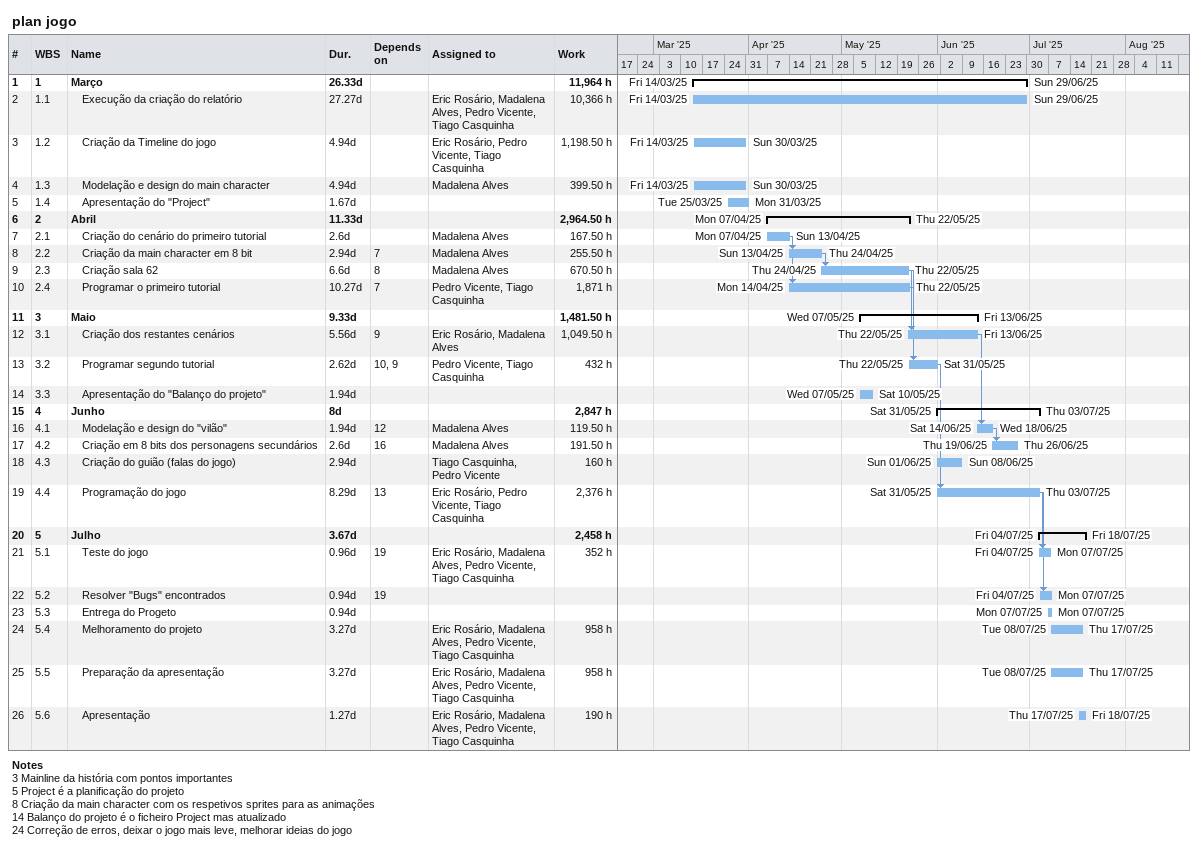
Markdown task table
plan jogo

| ID | WBS | Task | Duration | Start | Finish | Predecessors | Resources | Work (h) |
|---|---|---|---|---|---|---|---|---|
| 1 | 1 | **Março** | 26.33d | 2025-03-14 | 2025-06-29 |  |  | 11964 |
| 2 | 1.1 | Execução da criação do relatório | 27.27d | 2025-03-14 | 2025-06-29 |  | Eric Rosário, Madalena Alves, Pedro Vicente, Tiago Casquinha | 10366 |
| 3 | 1.2 | Criação da Timeline do jogo | 4.94d | 2025-03-14 | 2025-03-30 |  | Eric Rosário, Pedro Vicente, Tiago Casquinha | 1198.50 |
| 4 | 1.3 | Modelação e design do main character | 4.94d | 2025-03-14 | 2025-03-30 |  | Madalena Alves | 399.50 |
| 5 | 1.4 | Apresentação do "Project" | 1.67d | 2025-03-25 | 2025-03-31 |  |  |  |
| 6 | 2 | **Abril** | 11.33d | 2025-04-07 | 2025-05-22 |  |  | 2964.50 |
| 7 | 2.1 | Criação do cenário do primeiro tutorial | 2.6d | 2025-04-07 | 2025-04-13 |  | Madalena Alves | 167.50 |
| 8 | 2.2 | Criação da main character em 8 bit | 2.94d | 2025-04-13 | 2025-04-24 | 7 | Madalena Alves | 255.50 |
| 9 | 2.3 | Criação sala 62 | 6.6d | 2025-04-24 | 2025-05-22 | 8 | Madalena Alves | 670.50 |
| 10 | 2.4 | Programar o primeiro tutorial | 10.27d | 2025-04-14 | 2025-05-22 | 7 | Pedro Vicente, Tiago Casquinha | 1871 |
| 11 | 3 | **Maio** | 9.33d | 2025-05-07 | 2025-06-13 |  |  | 1481.50 |
| 12 | 3.1 | Criação dos restantes cenários | 5.56d | 2025-05-22 | 2025-06-13 | 9 | Eric Rosário, Madalena Alves | 1049.50 |
| 13 | 3.2 | Programar segundo tutorial | 2.62d | 2025-05-22 | 2025-05-31 | 10, 9 | Pedro Vicente, Tiago Casquinha | 432 |
| 14 | 3.3 | Apresentação do "Balanço do projeto" | 1.94d | 2025-05-07 | 2025-05-10 |  |  |  |
| 15 | 4 | **Junho** | 8d | 2025-05-31 | 2025-07-03 |  |  | 2847 |
| 16 | 4.1 | Modelação e design do "vilão" | 1.94d | 2025-06-14 | 2025-06-18 | 12 | Madalena Alves | 119.50 |
| 17 | 4.2 | Criação em 8 bits dos personagens secundários | 2.6d | 2025-06-19 | 2025-06-26 | 16 | Madalena Alves | 191.50 |
| 18 | 4.3 | Criação do guião (falas do jogo) | 2.94d | 2025-06-01 | 2025-06-08 |  | Tiago Casquinha, Pedro Vicente | 160 |
| 19 | 4.4 | Programação do jogo | 8.29d | 2025-05-31 | 2025-07-03 | 13 | Eric Rosário, Pedro Vicente, Tiago Casquinha | 2376 |
| 20 | 5 | **Julho** | 3.67d | 2025-07-04 | 2025-07-18 |  |  | 2458 |
| 21 | 5.1 | Teste do jogo | 0.96d | 2025-07-04 | 2025-07-07 | 19 | Eric Rosário, Madalena Alves, Pedro Vicente, Tiago Casquinha | 352 |
| 22 | 5.2 | Resolver "Bugs" encontrados | 0.94d | 2025-07-04 | 2025-07-07 | 19 |  |  |
| 23 | 5.3 | Entrega do Progeto | 0.94d | 2025-07-07 | 2025-07-07 |  |  |  |
| 24 | 5.4 | Melhoramento do projeto | 3.27d | 2025-07-08 | 2025-07-17 |  | Eric Rosário, Madalena Alves, Pedro Vicente, Tiago Casquinha | 958 |
| 25 | 5.5 | Preparação da apresentação | 3.27d | 2025-07-08 | 2025-07-17 |  | Eric Rosário, Madalena Alves, Pedro Vicente, Tiago Casquinha | 958 |
| 26 | 5.6 | Apresentação | 1.27d | 2025-07-17 | 2025-07-18 |  | Eric Rosário, Madalena Alves, Pedro Vicente, Tiago Casquinha | 190 |

Notes
- 3: Mainline da história com pontos importantes
- 5: Project é a planificação do projeto
- 8: Criação da main character com os respetivos sprites para as animações
- 14: Balanço do projeto é o ficheiro Project mas atualizado
- 24: Correção de erros, deixar o jogo mais leve, melhorar ideias do jogo
